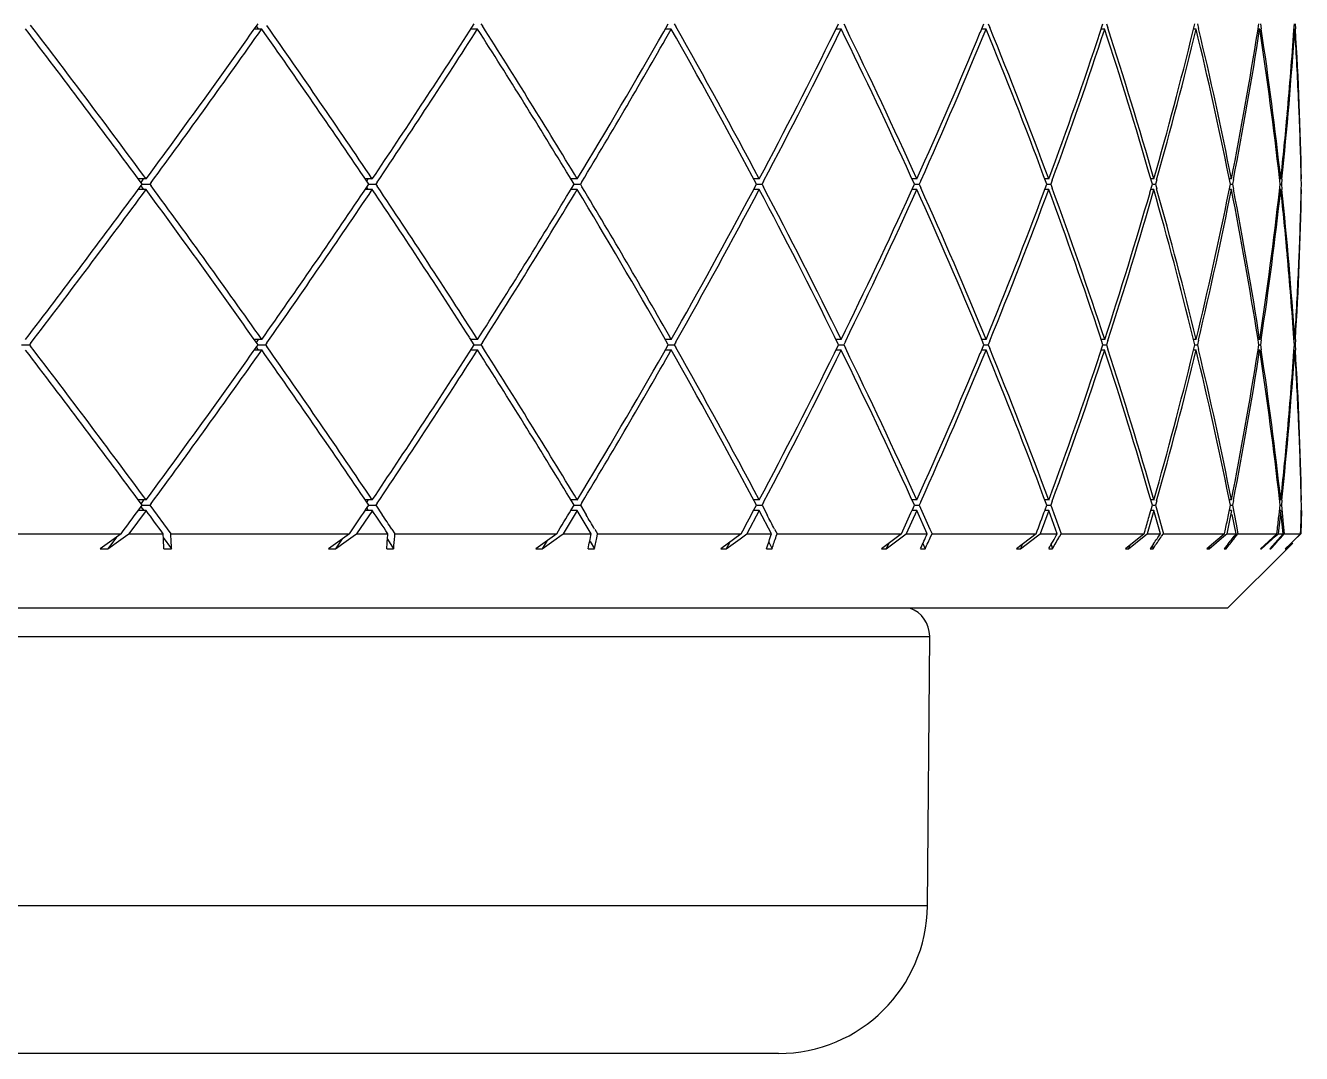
# Model space of a CAD drawing. Header units: millimetres. Extents: x 12827 to 13247, y 6457 to 7051.
# Drawn here: x 13134.696 to 13136.409, y 6842.252 to 6843.632 of the extents above; entities that cross this region are included whole.
import ezdxf

# ---------------------------------------------------------------- set-up
doc = ezdxf.new("R2010")
doc.units = ezdxf.units.MM
doc.header["$LTSCALE"] = 10
doc.layers.add('DWG', color=7, linetype='Continuous')

# ---------------------------------------------------------------- blocks, each defined once
blk = doc.blocks.new('A$C01502591')
at = {"layer": 'DWG'}
for p, q in [((254.5827, 251.7167), (254.5891, 251.7257)), ((254.5941, 251.7186), (254.5841, 251.7186)), ((254.5899, 251.7186), (254.587, 251.7227)), ((254.8729, 251.7158), (254.8793, 251.7257)), ((254.8838, 251.7186), (254.8748, 251.7186)), ((254.8884, 251.7257), (254.8903, 251.7227)), ((255.1337, 251.715), (255.1398, 251.7257)), ((255.1438, 251.7186), (255.1358, 251.7186)), ((255.1478, 251.7257), (255.1499, 251.7221)), ((255.363, 251.7145), (255.3685, 251.7257)), ((255.372, 251.7186), (255.365, 251.7186)), ((255.3755, 251.7257), (255.3776, 251.7214)), ((255.5588, 251.7143), (255.5636, 251.7257)), ((255.5665, 251.7186), (255.5606, 251.7186)), ((255.5694, 251.7257), (255.5715, 251.7207)), ((255.7197, 251.7144), (255.7234, 251.7257)), ((255.7258, 251.7186), (255.7211, 251.7186)), ((255.7281, 251.7257), (255.7299, 251.72)), ((255.8442, 251.7149), (255.8468, 251.7257)), ((255.8485, 251.7186), (255.845, 251.7186)), ((255.8502, 251.7257), (255.8517, 251.7194)), ((255.9311, 251.7159), (255.9327, 251.7257)), ((255.9338, 251.7186), (255.9315, 251.7186)), ((255.9348, 251.7257), (255.9359, 251.719)), ((255.9798, 251.7173), (255.9804, 251.7257)), ((255.9813, 251.7257), (255.9817, 251.7187)), ((255.9865, 251.6119), (255.9857, 251.6309)), ((255.9865, 251.6119), (255.9864, 251.6145)), ((254.4336, 251.5103), (254.4273, 251.5188)), ((254.4273, 251.5017), (254.4336, 251.5103)), ((254.4388, 251.5174), (254.4284, 251.5174)), ((254.4316, 251.5118), (254.4356, 251.5174)), ((254.4357, 251.5032), (254.4316, 251.5088)), ((254.4336, 251.5103), (254.444, 251.5103)), ((254.4456, 251.5124), (254.444, 251.5103)), ((254.444, 251.5103), (254.4456, 251.5082)), ((254.7378, 251.5103), (254.7314, 251.5198)), ((254.7314, 251.5008), (254.7378, 251.5103)), ((254.7426, 251.5174), (254.733, 251.5174)), ((254.7351, 251.5142), (254.7372, 251.5174)), ((254.7372, 251.5032), (254.7351, 251.5063)), ((254.7378, 251.5103), (254.7473, 251.5103)), ((254.7491, 251.513), (254.7473, 251.5103)), ((254.7473, 251.5103), (254.7491, 251.5076)), ((255.0134, 251.5103), (255.0071, 251.5206)), ((255.0072, 251.4999), (255.0134, 251.5103)), ((255.0177, 251.5174), (255.0091, 251.5174)), ((255.0134, 251.5103), (255.022, 251.5103)), ((255.0239, 251.5136), (255.022, 251.5103)), ((255.022, 251.5103), (255.024, 251.507)), ((255.2583, 251.5103), (255.2524, 251.5213)), ((255.2524, 251.4993), (255.2583, 251.5103)), ((255.262, 251.5174), (255.2545, 251.5174)), ((255.2583, 251.5103), (255.2658, 251.5103)), ((255.2679, 251.5143), (255.2658, 251.5103)), ((255.2658, 251.5103), (255.2679, 251.5063)), ((255.4704, 251.5103), (255.4652, 251.5217)), ((255.4652, 251.4989), (255.4704, 251.5103)), ((255.4736, 251.5174), (255.4671, 251.5174)), ((255.4704, 251.5103), (255.4767, 251.5103)), ((255.4788, 251.515), (255.4767, 251.5103)), ((255.4767, 251.5103), (255.4789, 251.5056)), ((255.648, 251.5103), (255.6437, 251.5217)), ((255.6437, 251.4988), (255.648, 251.5103)), ((255.6506, 251.5174), (255.6453, 251.5174)), ((255.648, 251.5103), (255.6532, 251.5103)), ((255.6552, 251.5157), (255.6532, 251.5103)), ((255.6532, 251.5103), (255.6552, 251.5049)), ((255.7897, 251.5103), (255.7865, 251.5214)), ((255.7865, 251.4992), (255.7897, 251.5103)), ((255.7918, 251.5174), (255.7877, 251.5174)), ((255.7897, 251.5103), (255.7938, 251.5103)), ((255.7955, 251.5163), (255.7938, 251.5103)), ((255.7938, 251.5103), (255.7955, 251.5043)), ((255.8945, 251.5103), (255.8924, 251.5206)), ((255.8924, 251.4999), (255.8945, 251.5103)), ((255.8959, 251.5174), (255.893, 251.5174)), ((255.8945, 251.5103), (255.8973, 251.5103)), ((255.8985, 251.5168), (255.8973, 251.5103)), ((255.8973, 251.5103), (255.8985, 251.5037)), ((255.9613, 251.5103), (255.9603, 251.5194)), ((255.9603, 251.5012), (255.9613, 251.5103)), ((255.9621, 251.5174), (255.9605, 251.5174)), ((255.9613, 251.5103), (255.9629, 251.5103)), ((255.9636, 251.5172), (255.9629, 251.5103)), ((255.9629, 251.5103), (255.9636, 251.5034)), ((255.9898, 251.5103), (255.9896, 251.5174)), ((255.9896, 251.5032), (255.9898, 251.5103)), ((254.4388, 251.5032), (254.4284, 251.5032)), ((254.7426, 251.5032), (254.733, 251.5032)), ((255.0177, 251.5032), (255.0091, 251.5032)), ((255.262, 251.5032), (255.2545, 251.5032)), ((255.4736, 251.5032), (255.4671, 251.5032)), ((255.6506, 251.5032), (255.6453, 251.5032)), ((255.7918, 251.5032), (255.7877, 251.5032)), ((255.8959, 251.5032), (255.893, 251.5032)), ((255.9621, 251.5032), (255.9605, 251.5032)), ((255.9857, 251.3897), (255.9864, 251.4061)), ((255.9864, 251.4061), (255.9865, 251.4087)), ((254.5891, 251.2949), (254.5827, 251.3039)), ((254.5941, 251.3019), (254.5841, 251.3019)), ((254.587, 251.2979), (254.5898, 251.3019)), ((254.8793, 251.2949), (254.8729, 251.3048)), ((254.8838, 251.3019), (254.8748, 251.3019)), ((255.1398, 251.2949), (255.1337, 251.3056)), ((255.1438, 251.3019), (255.1358, 251.3019)), ((255.3685, 251.2949), (255.3629, 251.3061)), ((255.372, 251.3019), (255.365, 251.3019)), ((255.5636, 251.2949), (255.5588, 251.3063)), ((255.5665, 251.3019), (255.5606, 251.3019)), ((255.7234, 251.2949), (255.7197, 251.3062)), ((255.7258, 251.3019), (255.7211, 251.3019)), ((255.7299, 251.3006), (255.7281, 251.2949)), ((255.8468, 251.2949), (255.8441, 251.3056)), ((255.8485, 251.3019), (255.845, 251.3019)), ((255.8517, 251.3012), (255.8502, 251.2949)), ((255.9327, 251.2949), (255.9311, 251.3047)), ((255.9338, 251.3019), (255.9315, 251.3019)), ((255.9358, 251.3016), (255.9348, 251.2949)), ((255.9804, 251.2949), (255.9798, 251.3033)), ((255.9817, 251.3019), (255.9813, 251.2949)), ((254.2716, 251.2949), (254.2824, 251.2949)), ((254.2838, 251.2967), (254.2824, 251.2949)), ((254.2824, 251.2949), (254.2838, 251.293)), ((254.5827, 251.2858), (254.5891, 251.2949)), ((254.5941, 251.2878), (254.5841, 251.2878)), ((254.5899, 251.2878), (254.5866, 251.2924)), ((254.5891, 251.2949), (254.5991, 251.2949)), ((254.6008, 251.2973), (254.5991, 251.2949)), ((254.5991, 251.2949), (254.6008, 251.2925)), ((254.8729, 251.2849), (254.8793, 251.2949)), ((254.8838, 251.2878), (254.8748, 251.2878)), ((254.8793, 251.2949), (254.8884, 251.2949)), ((254.8903, 251.2979), (254.8884, 251.2949)), ((254.8884, 251.2949), (254.8903, 251.2919)), ((255.1337, 251.2842), (255.1398, 251.2949)), ((255.1438, 251.2878), (255.1358, 251.2878)), ((255.1398, 251.2949), (255.1478, 251.2949)), ((255.1499, 251.2985), (255.1478, 251.2949)), ((255.1478, 251.2949), (255.1499, 251.2912)), ((255.363, 251.2836), (255.3685, 251.2949)), ((255.372, 251.2878), (255.365, 251.2878)), ((255.3685, 251.2949), (255.3755, 251.2949)), ((255.3776, 251.2992), (255.3755, 251.2949)), ((255.3755, 251.2949), (255.3776, 251.2905)), ((255.5588, 251.2834), (255.5636, 251.2949)), ((255.5665, 251.2878), (255.5606, 251.2878)), ((255.5636, 251.2949), (255.5694, 251.2949)), ((255.5714, 251.2999), (255.5694, 251.2949)), ((255.5694, 251.2949), (255.5714, 251.2898)), ((255.5694, 251.2949), (255.5715, 251.2898)), ((255.7197, 251.2835), (255.7234, 251.2949)), ((255.7258, 251.2878), (255.7211, 251.2878)), ((255.7234, 251.2949), (255.7281, 251.2949)), ((255.7281, 251.2949), (255.7299, 251.2891)), ((255.8442, 251.2841), (255.8468, 251.2949)), ((255.8485, 251.2878), (255.845, 251.2878)), ((255.8468, 251.2949), (255.8502, 251.2949)), ((255.8502, 251.2949), (255.8517, 251.2886)), ((255.9311, 251.2851), (255.9327, 251.2949)), ((255.9338, 251.2878), (255.9315, 251.2878)), ((255.9327, 251.2949), (255.9348, 251.2949)), ((255.9348, 251.2949), (255.9359, 251.2881)), ((255.9798, 251.2865), (255.9804, 251.2949)), ((255.9813, 251.2949), (255.9817, 251.2878)), ((255.9865, 251.1811), (255.9857, 251.2001)), ((255.9865, 251.1811), (255.9864, 251.1836)), ((254.4336, 251.0794), (254.4273, 251.088)), ((254.4388, 251.0865), (254.4284, 251.0865)), ((254.4289, 251.0731), (254.4336, 251.0794)), ((254.4356, 251.0865), (254.4316, 251.0809)), ((254.4336, 251.0794), (254.444, 251.0794)), ((254.4456, 251.0816), (254.444, 251.0794)), ((254.444, 251.0794), (254.4721, 251.0411)), ((254.7378, 251.0794), (254.7314, 251.089)), ((254.7426, 251.0865), (254.733, 251.0865)), ((254.7335, 251.0731), (254.7378, 251.0794)), ((254.7372, 251.0865), (254.7351, 251.0834)), ((254.7378, 251.0794), (254.7473, 251.0794)), ((254.7491, 251.0821), (254.7473, 251.0794)), ((254.7473, 251.0794), (254.7559, 251.0667)), ((255.0134, 251.0794), (255.0071, 251.0898)), ((255.0177, 251.0865), (255.0091, 251.0865)), ((255.0096, 251.0731), (255.0134, 251.0794)), ((255.0134, 251.0794), (255.022, 251.0794)), ((255.0239, 251.0828), (255.022, 251.0794)), ((255.022, 251.0794), (255.0296, 251.0667)), ((255.2583, 251.0794), (255.2524, 251.0904)), ((255.262, 251.0865), (255.2545, 251.0865)), ((255.2549, 251.0731), (255.2583, 251.0794)), ((255.2583, 251.0794), (255.2658, 251.0794)), ((255.2679, 251.0834), (255.2658, 251.0794)), ((255.2658, 251.0794), (255.2725, 251.0667)), ((255.4704, 251.0794), (255.4652, 251.0908)), ((255.4736, 251.0865), (255.4671, 251.0865)), ((255.4675, 251.0731), (255.4704, 251.0794)), ((255.4704, 251.0794), (255.4767, 251.0794)), ((255.4788, 251.0841), (255.4767, 251.0794)), ((255.4767, 251.0794), (255.491, 251.0475)), ((255.648, 251.0794), (255.6437, 251.0909)), ((255.6506, 251.0865), (255.6453, 251.0865)), ((255.6456, 251.0731), (255.648, 251.0794)), ((255.648, 251.0794), (255.6532, 251.0794)), ((255.6552, 251.0848), (255.6532, 251.0794)), ((255.6532, 251.0794), (255.6649, 251.0475)), ((255.7861, 251.0667), (255.7897, 251.0794)), ((255.7897, 251.0794), (255.7865, 251.0905)), ((255.7918, 251.0865), (255.7877, 251.0865)), ((255.7897, 251.0794), (255.7938, 251.0794)), ((255.7955, 251.0855), (255.7938, 251.0794)), ((255.7938, 251.0794), (255.7956, 251.0731)), ((255.8919, 251.0667), (255.8945, 251.0794)), ((255.8945, 251.0794), (255.8924, 251.0898)), ((255.8959, 251.0865), (255.893, 251.0865)), ((255.8945, 251.0794), (255.8973, 251.0794)), ((255.8985, 251.086), (255.8973, 251.0794)), ((255.8973, 251.0794), (255.9022, 251.0539)), ((255.9599, 251.0667), (255.9613, 251.0794)), ((255.9613, 251.0794), (255.9603, 251.0886)), ((255.9621, 251.0865), (255.9605, 251.0865)), ((255.9613, 251.0794), (255.9629, 251.0794)), ((255.9636, 251.0864), (255.9629, 251.0794)), ((255.9629, 251.0794), (255.9655, 251.0539)), ((255.9895, 251.0667), (255.9898, 251.0794)), ((255.9898, 251.0794), (255.9896, 251.0865)), ((254.4388, 251.0724), (254.4158, 251.0411)), ((254.4388, 251.0724), (254.4284, 251.0724)), ((254.432, 251.0773), (254.4357, 251.0724)), ((254.7426, 251.0724), (254.7215, 251.0411)), ((254.7426, 251.0724), (254.733, 251.0724)), ((254.7351, 251.0755), (254.7372, 251.0724)), ((254.7351, 251.0755), (254.7372, 251.0724)), ((255.0177, 251.0724), (254.9988, 251.0411)), ((255.0177, 251.0724), (255.0091, 251.0724)), ((255.0365, 251.0411), (255.0177, 251.0724)), ((255.262, 251.0724), (255.2454, 251.0411)), ((255.262, 251.0724), (255.2545, 251.0724)), ((255.2785, 251.0411), (255.262, 251.0724)), ((255.4736, 251.0724), (255.4594, 251.0411)), ((255.4736, 251.0724), (255.4671, 251.0724)), ((255.4876, 251.0411), (255.4736, 251.0724)), ((255.6506, 251.0724), (255.639, 251.0411)), ((255.6506, 251.0724), (255.6454, 251.0724)), ((255.6621, 251.0411), (255.6506, 251.0724)), ((255.7918, 251.0724), (255.7828, 251.0411)), ((255.7861, 251.0667), (255.7877, 251.0724)), ((255.7918, 251.0724), (255.7877, 251.0724)), ((255.7962, 251.0568), (255.7918, 251.0724)), ((255.7956, 251.0731), (255.8027, 251.0475)), ((255.8959, 251.0724), (255.8896, 251.0411)), ((255.8959, 251.0724), (255.893, 251.0724)), ((255.902, 251.0411), (255.8969, 251.0672)), ((255.9621, 251.0724), (255.9586, 251.0411)), ((255.9621, 251.0724), (255.9605, 251.0724)), ((255.9654, 251.0411), (255.9627, 251.0672)), ((255.9899, 251.0724), (255.9892, 251.0411)), ((254.7687, 251.0475), (254.7729, 251.0411)), ((255.0411, 251.0475), (255.0449, 251.0411)), ((255.2825, 251.0475), (255.2859, 251.0411)), ((255.491, 251.0475), (255.4939, 251.0411)), ((255.6649, 251.0475), (255.6672, 251.0411)), ((255.7786, 251.0411), (255.7805, 251.0475)), ((255.8006, 251.0411), (255.7962, 251.0568)), ((255.8027, 251.0475), (255.8045, 251.0411)), ((255.8867, 251.0411), (255.888, 251.0475)), ((255.9022, 251.0539), (255.9046, 251.0411)), ((255.9569, 251.0411), (255.9577, 251.0475)), ((255.9655, 251.0539), (255.9668, 251.0411)), ((255.9888, 251.0411), (255.989, 251.0475)), ((254.1449, 251.0411), (254.4053, 251.0411)), ((254.4053, 251.0411), (254.3771, 251.0211)), ((254.3991, 251.0368), (254.3875, 251.0211)), ((254.3875, 251.0211), (254.4016, 251.0311)), ((254.4016, 251.0311), (254.4111, 251.0378)), ((254.4111, 251.0378), (254.4158, 251.0411)), ((254.4158, 251.0411), (254.4618, 251.0411)), ((254.462, 251.0362), (254.4729, 251.0211)), ((254.4722, 251.0378), (254.4721, 251.0411)), ((254.4721, 251.0411), (254.7119, 251.0411)), ((254.7119, 251.0411), (254.6836, 251.0211)), ((254.7021, 251.0342), (254.6932, 251.0211)), ((254.6932, 251.0211), (254.7073, 251.0311)), ((254.7073, 251.0311), (254.7168, 251.0378)), ((254.7168, 251.0378), (254.7215, 251.0411)), ((254.7215, 251.0411), (254.7635, 251.0411)), ((254.7629, 251.0337), (254.7712, 251.0211)), ((254.7727, 251.0378), (254.7729, 251.0411)), ((254.7729, 251.0411), (254.9901, 251.0411)), ((254.9901, 251.0411), (254.9621, 251.0211)), ((254.9707, 251.0211), (254.9894, 251.0345)), ((254.9774, 251.032), (254.9707, 251.0211)), ((254.9894, 251.0345), (254.9941, 251.0378)), ((254.9941, 251.0378), (254.9988, 251.0411)), ((254.9988, 251.0411), (255.0365, 251.0411)), ((255.0349, 251.0309), (255.0407, 251.0211)), ((255.0442, 251.0378), (255.0449, 251.0411)), ((255.0449, 251.0411), (255.2378, 251.0411)), ((255.2378, 251.0411), (255.2102, 251.0211)), ((255.2178, 251.0211), (255.2362, 251.0345)), ((255.2224, 251.0297), (255.2178, 251.0211)), ((255.2362, 251.0345), (255.2454, 251.0411)), ((255.2454, 251.0411), (255.2785, 251.0411)), ((255.2747, 251.0297), (255.2792, 251.0211)), ((255.2747, 251.0297), (255.2792, 251.0211)), ((255.2848, 251.0378), (255.2859, 251.0411)), ((255.2859, 251.0411), (255.4529, 251.0411)), ((255.4529, 251.0411), (255.4259, 251.0211)), ((255.4324, 251.0211), (255.4504, 251.0345)), ((255.4358, 251.0285), (255.4324, 251.0211)), ((255.4358, 251.0285), (255.4324, 251.0211)), ((255.4504, 251.0345), (255.4594, 251.0411)), ((255.4594, 251.0411), (255.4876, 251.0411)), ((255.4817, 251.0281), (255.4847, 251.0211)), ((255.4923, 251.0378), (255.4939, 251.0411)), ((255.4939, 251.0411), (255.6336, 251.0411)), ((255.6336, 251.0411), (255.6075, 251.0211)), ((255.6129, 251.0211), (255.6356, 251.0386)), ((255.6151, 251.0269), (255.6129, 251.0211)), ((255.6356, 251.0386), (255.639, 251.0411)), ((255.639, 251.0411), (255.6621, 251.0411)), ((255.6538, 251.0266), (255.6557, 251.0211)), ((255.6653, 251.0378), (255.6672, 251.0411)), ((255.6672, 251.0411), (255.7786, 251.0411)), ((255.7786, 251.0411), (255.7536, 251.0211)), ((255.7578, 251.0211), (255.7786, 251.0378)), ((255.7786, 251.0378), (255.7828, 251.0411)), ((255.7828, 251.0411), (255.8006, 251.0411)), ((255.7914, 251.0278), (255.7869, 251.0211)), ((255.8022, 251.0378), (255.8045, 251.0411)), ((255.8045, 251.0411), (255.8867, 251.0411)), ((255.8867, 251.0411), (255.8629, 251.0211)), ((255.8659, 251.0211), (255.8856, 251.0378)), ((255.8856, 251.0378), (255.8896, 251.0411)), ((255.8914, 251.0278), (255.8861, 251.0211)), ((255.8896, 251.0411), (255.902, 251.0411)), ((255.8993, 251.0345), (255.9046, 251.0411)), ((255.9046, 251.0411), (255.9569, 251.0411)), ((255.9569, 251.0411), (255.9347, 251.0211)), ((255.9364, 251.0211), (255.9549, 251.0378)), ((255.9654, 251.0411), (255.9475, 251.0211)), ((255.9549, 251.0378), (255.9586, 251.0411)), ((255.9586, 251.0411), (255.9654, 251.0411)), ((255.9639, 251.0378), (255.9668, 251.0411)), ((255.9668, 251.0411), (255.9888, 251.0411)), ((255.9751, 251.0278), (255.9682, 251.0211)), ((255.9772, 251.0278), (255.9706, 251.0211)), ((255.9707, 251.0211), (255.9781, 251.0285)), ((255.9721, 251.0245), (255.9789, 251.0311)), ((255.9888, 251.0411), (255.9751, 251.0278)), ((255.9789, 251.0311), (255.9892, 251.0411)), ((254.3771, 251.0211), (254.3875, 251.0211)), ((254.4627, 251.0211), (254.4729, 251.0211)), ((254.6836, 251.0211), (254.6932, 251.0211)), ((254.7619, 251.0211), (254.7712, 251.0211)), ((254.9621, 251.0211), (254.9707, 251.0211)), ((255.0323, 251.0211), (255.0407, 251.0211)), ((255.2102, 251.0211), (255.2178, 251.0211)), ((255.2718, 251.0211), (255.2792, 251.0211)), ((255.4259, 251.0211), (255.4324, 251.0211)), ((255.4785, 251.0211), (255.4847, 251.0211)), ((255.6075, 251.0211), (255.6129, 251.0211)), ((255.6506, 251.0211), (255.6557, 251.0211)), ((255.7536, 251.0211), (255.7578, 251.0211)), ((255.7591, 251.0255), (255.7578, 251.0211)), ((255.7869, 251.0211), (255.7907, 251.0211)), ((255.7896, 251.0251), (255.7907, 251.0211)), ((255.7907, 251.0211), (255.793, 251.0245)), ((255.8629, 251.0211), (255.8659, 251.0211)), ((255.8665, 251.0241), (255.8659, 251.0211)), ((255.8861, 251.0211), (255.8887, 251.0211)), ((255.8882, 251.0238), (255.8887, 251.0211)), ((255.8908, 250.9411), (255.9707, 251.021)), ((255.9347, 251.0211), (255.9364, 251.0211)), ((255.9366, 251.0228), (255.9364, 251.0211)), ((255.9475, 251.0211), (255.9489, 251.0211)), ((255.9682, 251.0211), (255.9686, 251.0211)), ((255.9686, 251.0211), (255.9721, 251.0245)), ((255.9706, 251.0211), (255.9707, 251.0211)), ((255.8908, 250.9411), (246.4908, 250.9411)), ((246.8908, 250.9033), (255.4908, 250.9033)), ((255.4877, 250.5419), (255.4908, 250.9033)), ((255.4877, 250.5419), (246.894, 250.5419)), ((255.2877, 250.3436), (247.094, 250.3436))]:
    blk.add_line(p, q, dxfattribs=at)
for centre, radius, start, end in [((242.9901, 243.0711), 14.2188, 36.45048, 37.45801), ((242.9606, 243.0631), 14.2557, 36.3736, 37.41132), ((243.9291, 259.2573), 13.0523, 323.63007, 324.70922), ((244.0457, 259.1591), 12.9085, 323.67443, 324.80253), ((244.9095, 244.8865), 11.852, 34.03334, 35.2014), ((244.8804, 244.8806), 11.8873, 33.93845, 35.1436), ((245.6636, 257.6259), 10.9426, 326.06612, 327.30926), ((245.7679, 257.5434), 10.8179, 326.1209, 327.42311), ((246.4688, 246.3408), 9.9867, 31.24319, 32.5815), ((246.4417, 246.3382), 10.0186, 31.12858, 32.51075), ((247.0799, 256.3101), 9.2725, 328.87688, 330.29317), ((247.1721, 256.2419), 9.1656, 328.94407, 330.42878), ((247.7423, 247.518), 8.5105, 28.05983, 29.5764), ((247.7181, 247.5189), 8.5381, 27.92464, 29.49084), ((248.2371, 255.2398), 7.9502, 332.0816, 333.67781), ((248.3169, 255.1848), 7.8605, 332.1633, 333.83511), ((248.7775, 248.478), 7.3477, 24.47119, 26.17042), ((248.7566, 248.4823), 7.3708, 24.31593, 26.06846), ((249.1735, 254.3631), 6.9129, 335.69084, 337.46931), ((249.2408, 254.3199), 6.8397, 335.78897, 337.64623), ((249.6059, 249.2668), 6.4452, 20.47888, 22.3593), ((249.5885, 249.2742), 6.4638, 20.30611, 22.24001), ((249.9149, 253.639), 6.1156, 339.7008, 341.65695), ((249.9691, 253.6059), 6.0582, 339.81666, 341.84887), ((250.2482, 249.9224), 5.7645, 16.1046, 18.15619), ((250.2344, 249.9323), 5.779, 15.91929, 18.01981), ((250.478, 253.0323), 5.5255, 344.0872, 346.2069), ((250.5187, 253.0074), 5.4834, 344.2209, 346.4064), ((250.7183, 250.4777), 5.2781, 11.3958, 13.5976), ((250.7082, 250.4897), 5.2885, 11.2053, 13.446), ((250.8824, 252.5102), 5.1108, 348.7983, 351.0593), ((250.8918, 252.4944), 5.1013, 348.9521, 351.2529), ((251.0179, 250.9624), 4.9737, 6.4303, 8.7457), ((251.0248, 250.9775), 4.9667, 6.2406, 8.5859), ((251.1184, 252.0329), 4.8725, 353.9251, 356.3026), ((251.1259, 252.0464), 4.865, 354.7933, 356.121), ((251.164, 251.4076), 4.8269, 2.6522, 3.6951), ((251.1731, 251.4222), 4.8178, 1.1319, 3.5285), ((251.1783, 251.4082), 4.8126, 1.2996, 2.426), ((251.0995, 252.0488), 4.8916, 353.7624, 354.7935), ((243.9714, 243.808), 13.0001, 35.20144, 36.32159), ((245.7005, 245.4331), 10.8985, 32.58171, 33.87429), ((247.1121, 246.7436), 9.2351, 29.5768, 31.05035), ((248.2648, 247.8092), 7.919, 26.17106, 27.83053), ((242.9151, 260.006), 14.3127, 322.54529, 323.54621), ((243.0382, 259.8993), 14.1587, 322.58513, 323.62996), ((244.0009, 243.8151), 12.9637, 35.28709, 36.37362), ((244.841, 258.1814), 11.9353, 324.80267, 325.96259), ((244.9513, 258.0911), 11.8012, 324.852, 326.06595), ((245.7287, 245.4374), 10.8648, 32.68628, 33.93833), ((246.4073, 256.7181), 10.0592, 327.42332, 328.75199), ((246.5055, 256.6429), 9.9435, 327.48403, 328.87664), ((247.1378, 246.7445), 9.2053, 29.70166, 31.12828), ((247.6881, 255.5324), 8.5723, 330.42907, 331.9347), ((247.7742, 255.471), 8.4741, 330.50325, 332.08127), ((248.2874, 247.8066), 7.8937, 26.31646, 27.92412), ((248.731, 254.5646), 7.3991, 333.83549, 335.52291), ((248.8047, 254.5157), 7.3177, 333.92518, 335.69042), ((249.2161, 248.6759), 6.8666, 22.52468, 24.31516), ((249.1969, 248.6818), 6.8874, 22.3602, 24.20459), ((249.5674, 253.7689), 6.4865, 337.6467, 339.51512), ((249.6281, 253.731), 6.4213, 337.75359, 339.70029), ((249.9493, 249.3937), 6.0791, 18.33718, 20.30507), ((249.9337, 249.4024), 6.0956, 18.15736, 20.17711), ((250.2179, 253.1076), 5.7963, 341.84942, 343.88979), ((250.2654, 253.0788), 5.7466, 341.97428, 344.08662), ((250.5041, 249.9952), 5.4984, 13.7879, 15.918), ((250.4922, 250.0062), 5.5108, 13.599, 15.7737), ((250.6965, 252.5477), 5.3005, 346.4071, 348.5996), ((250.7303, 252.5261), 5.2658, 346.5491, 348.7995), ((250.8824, 250.5104), 5.1108, 8.9407, 11.2017), ((250.8918, 250.5262), 5.1013, 8.7471, 11.0479), ((251.0179, 252.0582), 4.9737, 351.2543, 353.5697), ((251.0248, 252.0431), 4.9667, 351.4141, 353.7594), ((251.0995, 250.9717), 4.8916, 5.2065, 6.2376), ((251.1184, 250.9877), 4.8725, 3.6974, 6.0749), ((251.1731, 251.5984), 4.8178, 356.4715, 358.8681), ((251.1783, 251.6124), 4.8126, 357.574, 358.7004), ((251.1259, 250.9741), 4.865, 3.879, 5.2067), ((251.164, 251.613), 4.8269, 356.3049, 357.3478), ((242.9901, 242.6402), 14.2188, 36.45048, 37.45801), ((242.9606, 242.6322), 14.2557, 36.3736, 37.41132), ((243.9291, 258.8265), 13.0523, 323.63007, 324.70922), ((244.0457, 258.7282), 12.9085, 323.67443, 324.80253), ((244.9095, 244.4557), 11.852, 34.03334, 35.2014), ((244.8804, 244.4498), 11.8873, 33.93845, 35.1436), ((245.6636, 257.1951), 10.9426, 326.06612, 327.30926), ((245.7679, 257.1125), 10.8179, 326.1209, 327.42311), ((246.4688, 245.91), 9.9867, 31.24319, 32.5815), ((246.4417, 245.9073), 10.0186, 31.12858, 32.51075), ((247.0799, 255.8792), 9.2725, 328.87688, 330.29317), ((247.1721, 255.8111), 9.1656, 328.94407, 330.42878), ((247.7423, 247.0872), 8.5105, 28.05983, 29.5764), ((247.7181, 247.088), 8.5381, 27.92464, 29.49084), ((248.2371, 254.8089), 7.9502, 332.0816, 333.67781), ((248.3169, 254.7539), 7.8605, 332.1633, 333.83511), ((248.7775, 248.0471), 7.3477, 24.47119, 26.17042), ((248.7566, 248.0515), 7.3708, 24.31593, 26.06846), ((249.1735, 253.9323), 6.9129, 335.69084, 337.46931), ((249.2408, 253.8891), 6.8397, 335.78897, 337.64623), ((249.6059, 248.836), 6.4452, 20.47888, 22.3593), ((249.5885, 248.8433), 6.4638, 20.30611, 22.24001), ((249.9149, 253.2081), 6.1156, 339.7008, 341.65695), ((249.9691, 253.1751), 6.0582, 339.81666, 341.84887), ((250.2482, 249.4915), 5.7645, 16.1046, 18.15619), ((250.2344, 249.5014), 5.779, 15.91929, 18.01981), ((250.478, 252.6014), 5.5255, 344.0872, 346.2069), ((250.5187, 252.5766), 5.4834, 344.2209, 346.4064), ((250.7183, 250.0469), 5.2781, 11.3958, 13.5976), ((250.7082, 250.0588), 5.2885, 11.2053, 13.446), ((250.8824, 252.0794), 5.1108, 348.7983, 351.0593), ((250.8918, 252.0636), 5.1013, 348.9521, 351.2529), ((251.0179, 250.5316), 4.9737, 6.4303, 8.7457), ((251.0248, 250.5466), 4.9667, 6.2406, 8.5859), ((251.1184, 251.602), 4.8725, 353.9251, 356.3026), ((251.1259, 251.6156), 4.865, 354.7933, 356.121), ((251.164, 250.9767), 4.8269, 2.6522, 3.6951), ((251.1731, 250.9913), 4.8178, 1.1319, 3.5285), ((251.1783, 250.9774), 4.8126, 1.2996, 2.426), ((251.0995, 251.618), 4.8916, 353.7624, 354.7935), ((243.3433, 259.2564), 13.7789, 323.40042, 323.56559), ((243.5969, 243.0895), 13.4638, 36.19934, 36.36423), ((245.1951, 257.509), 11.5066, 325.79857, 325.99053), ((245.397, 244.7858), 11.2632, 33.73666, 33.92794), ((245.4432, 244.8308), 11.2077, 33.68882, 33.80657), ((246.7022, 256.1063), 9.7131, 328.56899, 328.78942), ((246.9026, 246.1877), 9.479, 30.84297, 30.9779), ((247.9329, 254.9692), 8.294, 331.73154, 331.98163), ((248.0947, 247.2895), 8.1109, 27.60192, 27.7547), ((248.9315, 254.0409), 7.1782, 335.29785, 335.578), ((249.7272, 253.277), 6.3155, 339.26586, 339.5752), ((250.3395, 252.6406), 5.6694, 343.6808, 343.8824), ((250.7814, 252.0989), 5.2137, 348.3657, 348.5805), ((251.0613, 251.6221), 4.9299, 353.3071, 353.5312), ((251.1842, 251.1814), 4.8067, 358.4045, 358.6329), ((252.2146, 250.9278), 2.2501, 2.3768, 2.8867), ((252.2233, 250.9371), 2.2512, 2.1391, 2.5636), ((252.4338, 251.2193), 2.3365, 355.1351, 355.6271), ((252.4377, 251.2294), 2.3428, 354.8991, 355.3082), ((252.522, 251.5509), 2.5656, 348.0827, 348.5388), ((252.5206, 251.5634), 2.5778, 347.8575, 348.2361), ((252.4627, 251.963), 2.9628, 341.4645, 341.872), ((252.4552, 251.9794), 2.9821, 341.2569, 341.5947), ((252.2338, 252.5034), 3.5672, 335.4482, 335.8009), ((252.2193, 252.5257), 3.5954, 335.2622, 335.5543), ((251.8044, 253.2315), 4.4361, 330.1151, 330.4126), ((251.7814, 253.2623), 4.4758, 329.952, 330.1982), ((251.144, 254.215), 5.6353, 325.5574, 325.7217), ((251.1058, 254.2609), 5.696, 325.3755, 325.5383), ((250.0836, 255.6596), 7.4307, 321.37439, 321.50586), ((250.1573, 255.579), 7.3208, 321.56062, 321.69374), ((248.654, 257.5871), 9.8147, 318.01014, 318.1409), ((255.4508, 250.9036), 0.04, 0, 70.3629), ((255.2877, 250.5436), 0.2, 270.0037, 359.5)]:
    blk.add_arc(centre, radius, start, end, dxfattribs=at)

msp = doc.modelspace()

# ---------------------------------------------------------------- block references
at = {"layer": 'DWG'}
msp.add_blockref('A$C01502591', (12880.41944, 6591.90855), dxfattribs=at)

doc.saveas('drawing.dxf')
